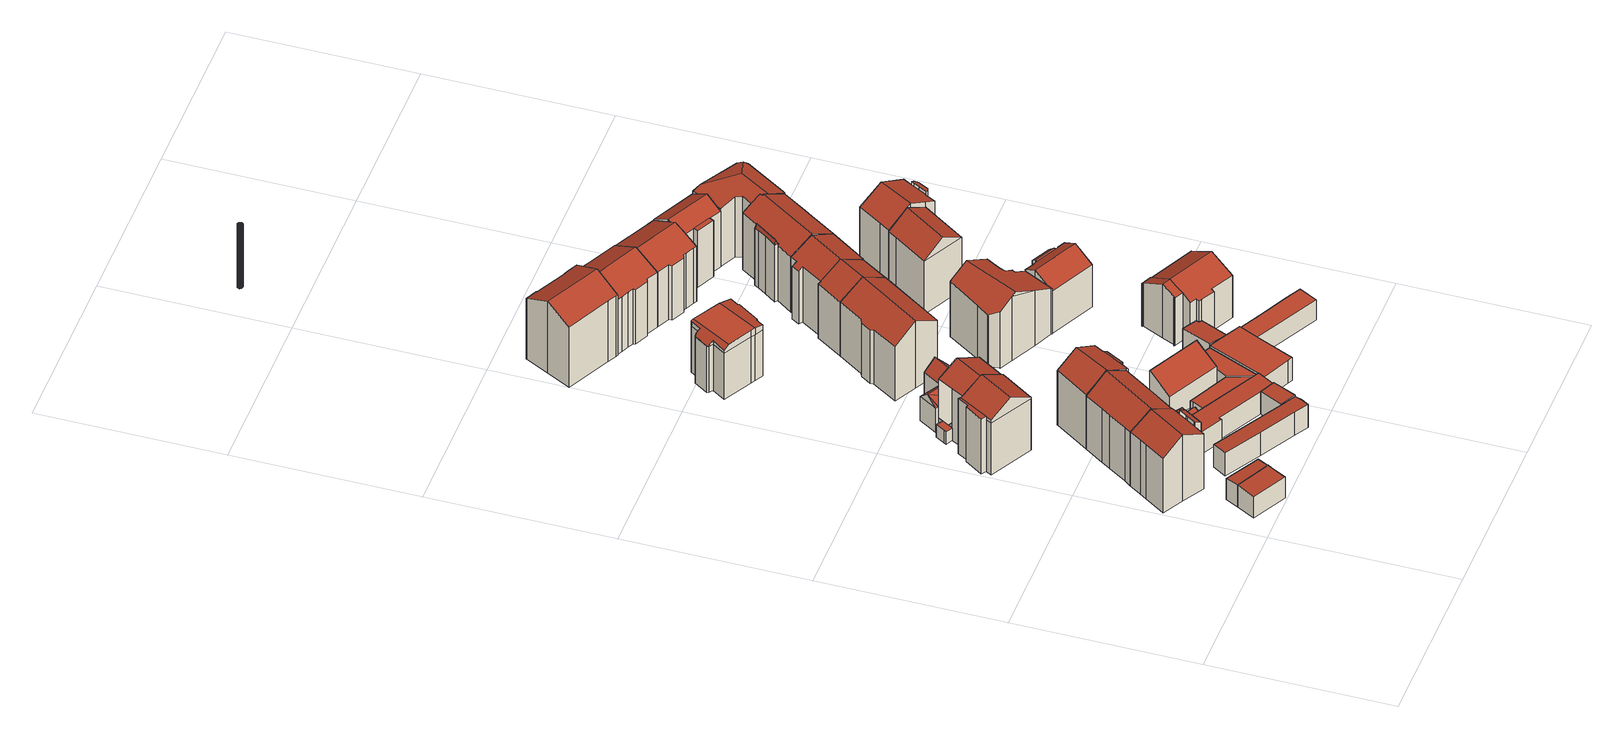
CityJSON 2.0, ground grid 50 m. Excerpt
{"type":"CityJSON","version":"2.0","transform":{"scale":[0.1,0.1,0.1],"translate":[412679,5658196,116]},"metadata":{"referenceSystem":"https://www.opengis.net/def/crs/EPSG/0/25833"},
"CityObjects":{
"building1":{"type":"Building","attributes":{"Dachtyp_tdc":"tdcPolyFlatRoof","Gemeindeschluessel":14612000,"Dachneigung":3.81,"QualitaetDacherkennung":83,"Geometrietyp2DReferenz":"3000","measuredHeight":7.12,"function":"31001_9998","roofType":"2100"},"geometry":[{"type":"Solid","lod":"2","boundaries":[[[[0,1,2,3]],[[1,4,5,2]],[[4,6,7,5]],[[6,8,9,7]],[[8,0,3,9]],[[8,6,4,1,0]],[[3,2,5,7,9]]]],"semantics":{"surfaces":[{"type":"WallSurface"},{"type":"RoofSurface"},{"type":"GroundSurface"}],"values":[[0,0,0,0,0,1,2]]}}]},
"building2":{"type":"Building","attributes":{"Dachtyp_tdc":"tdcPolyFlatRoof","Gemeindeschluessel":14612000,"Dachneigung":2.77,"QualitaetDacherkennung":75,"Geometrietyp2DReferenz":"3000","measuredHeight":6.97,"function":"31001_9998","roofType":"2100"},"geometry":[{"type":"Solid","lod":"2","boundaries":[[[[10,11,12,2]],[[11,13,14,12]],[[13,15,5,14]],[[15,10,2,5]],[[15,13,11,10]],[[2,12,14,5]]]],"semantics":{"surfaces":[{"type":"WallSurface"},{"type":"RoofSurface"},{"type":"GroundSurface"}],"values":[[0,0,0,0,1,2]]}}]},
"building3":{"type":"Building","attributes":{"Gemeindeschluessel":14612000,"Geometrietyp2DReferenz":"3000","function":"31001_9998","roofType":"9999"},"children":["building3-1","building3-2"]},
"building3-1":{"type":"BuildingPart","attributes":{"Dachtyp_tdc":"tdcGableRoof","Dachneigung":31.18,"QualitaetDacherkennung":73,"Geometrietyp2DReferenz":"3000","measuredHeight":21.24,"roofType":"3100"},"parents":["building3"],"geometry":[{"type":"MultiSurface","lod":"2","boundaries":[[[16,17,18,19]],[[17,20,21,18]],[[20,22,23,21]],[[22,24,25,23]],[[24,26,27,25]],[[28,29,30,31]],[[29,32,33,30]],[[32,34,35,33]],[[34,36,37,35]],[[36,16,19,37]],[[32,29,28,26,24,22,20]],[[20,17,16,36,34,32]],[[19,18,21,23,25,27,31,30,33,35,37]]],"semantics":{"surfaces":[{"type":"WallSurface"},{"type":"RoofSurface"},{"type":"GroundSurface"}],"values":[0,0,0,0,0,0,0,0,0,0,1,1,2]}}]},
"building3-2":{"type":"BuildingPart","attributes":{"Dachtyp_tdc":"tdcPolyFlatRoof","Dachneigung":25.65,"QualitaetDacherkennung":55,"Geometrietyp2DReferenz":"3000","measuredHeight":18.96,"roofType":"2100"},"parents":["building3"],"geometry":[{"type":"MultiSurface","lod":"2","boundaries":[[[38,39,40,27]],[[39,41,42,40]],[[41,43,44,42]],[[43,45,46,44]],[[45,47,28,31,46]],[[38,27,26]],[[47,45,43,41,39,38]],[[40,42,44,46,31,27]]],"semantics":{"surfaces":[{"type":"WallSurface"},{"type":"RoofSurface"},{"type":"GroundSurface"}],"values":[0,0,0,0,0,0,1,2]}}]},
"building4":{"type":"Building","attributes":{"Dachtyp_tdc":"tdcPolyFlatRoof","Gemeindeschluessel":14612000,"Dachneigung":0,"QualitaetDacherkennung":33,"Geometrietyp2DReferenz":"3000","measuredHeight":17.82,"function":"31001_9998","roofType":"1000"},"geometry":[{"type":"Solid","lod":"2","boundaries":[[[[48,49,25,27]],[[49,50,51,25]],[[50,52,40,51]],[[52,48,27,40]],[[52,50,49,48]],[[27,25,51,40]]]],"semantics":{"surfaces":[{"type":"WallSurface"},{"type":"RoofSurface"},{"type":"GroundSurface"}],"values":[[0,0,0,0,1,2]]}}]},
"building5":{"type":"Building","attributes":{"Dachtyp_tdc":"tdcGableRoof","Gemeindeschluessel":14612000,"Dachneigung":30.95,"QualitaetDacherkennung":72,"Geometrietyp2DReferenz":"3000","measuredHeight":21.29,"function":"31001_9998","roofType":"3100"},"geometry":[{"type":"Solid","lod":"2","boundaries":[[[[53,54,23,55]],[[54,56,57,23]],[[56,58,18,57]],[[58,59,60,18]],[[59,61,62,60]],[[61,63,64,62]],[[63,65,66,64]],[[65,67,68,66]],[[67,69,70,68]],[[69,71,72,70]],[[71,73,74,72]],[[73,53,55,74]],[[69,67,65,63,61,59,58,56]],[[56,54,53,73,71,69]],[[55,23,57,18,60,62,64,66,68,70,72,74]]]],"semantics":{"surfaces":[{"type":"WallSurface"},{"type":"RoofSurface"},{"type":"GroundSurface"}],"values":[[0,0,0,0,0,0,0,0,0,0,0,0,1,1,2]]}}]},
"building6":{"type":"Building","attributes":{"Gemeindeschluessel":14612000,"Geometrietyp2DReferenz":"3000","function":"31001_9998","roofType":"9999"},"children":["building6-1","building6-2"]},
"building6-1":{"type":"BuildingPart","attributes":{"Dachtyp_tdc":"tdcGableRoof","Dachneigung":30.55,"QualitaetDacherkennung":72,"Geometrietyp2DReferenz":"3000","measuredHeight":20.96,"roofType":"3100"},"parents":["building6"],"geometry":[{"type":"MultiSurface","lod":"2","boundaries":[[[75,76,77,78]],[[79,80,81,76,75]],[[82,80,79]],[[83,84,85,86,87,88]],[[75,78,85,84]],[[89,90,87,86]],[[90,82,88,87]],[[82,79,83,88]],[[82,91,81,80]],[[77,76,81,91,92,93]],[[89,93,92,90]],[[90,92,91,82]],[[79,75,84,83]]],"semantics":{"surfaces":[{"type":"WallSurface"},{"type":"GroundSurface"},{"type":"RoofSurface"}],"values":[0,0,0,1,0,0,0,0,2,2,0,0,0]}}]},
"building6-2":{"type":"BuildingPart","attributes":{"Dachtyp_tdc":"tdcPolyFlatRoof","Dachneigung":2.74,"QualitaetDacherkennung":34,"Geometrietyp2DReferenz":"3000","measuredHeight":17.65,"roofType":"2100"},"parents":["building6"],"geometry":[{"type":"MultiSurface","lod":"2","boundaries":[[[94,95,96,85,78,77]],[[95,97,98,96]],[[97,99,100,98]],[[99,101,102,100]],[[101,103,93,89,86,102]],[[103,101,99,97,95,94]],[[85,96,98,100,102,86]]],"semantics":{"surfaces":[{"type":"WallSurface"},{"type":"RoofSurface"},{"type":"GroundSurface"}],"values":[0,0,0,0,0,1,2]}}]},
"building7":{"type":"Building","attributes":{"Dachtyp_tdc":"tdcPolyFlatRoof","Gemeindeschluessel":14612000,"Dachneigung":46.85,"QualitaetDacherkennung":75,"Geometrietyp2DReferenz":"3000","measuredHeight":7.08,"function":"31001_9998","roofType":"2100"},"geometry":[{"type":"Solid","lod":"2","boundaries":[[[[104,105,106,107]],[[105,108,109,106]],[[108,110,111,109]],[[110,104,107,111]],[[110,108,105,104]],[[107,106,109,111]]]],"semantics":{"surfaces":[{"type":"WallSurface"},{"type":"RoofSurface"},{"type":"GroundSurface"}],"values":[[0,0,0,0,1,2]]}}]},
"building8":{"type":"Building","attributes":{"Dachtyp_tdc":"tdcPolyFlatRoof","Gemeindeschluessel":14612000,"Dachneigung":2.74,"QualitaetDacherkennung":76,"Geometrietyp2DReferenz":"3000","measuredHeight":7.4,"function":"31001_9998","roofType":"2100"},"geometry":[{"type":"Solid","lod":"2","boundaries":[[[[112,113,114,115]],[[113,116,117,114]],[[116,118,119,117]],[[118,120,121,119]],[[120,122,123,121]],[[122,124,125,123]],[[124,126,127,125]],[[126,112,115,127]],[[126,124,122,120,118,116,113,112]],[[115,114,117,119,121,123,125,127]]]],"semantics":{"surfaces":[{"type":"WallSurface"},{"type":"RoofSurface"},{"type":"GroundSurface"}],"values":[[0,0,0,0,0,0,0,0,1,2]]}}]},
"building9":{"type":"Building","attributes":{"Gemeindeschluessel":14612000,"Geometrietyp2DReferenz":"3000","function":"31001_9998","roofType":"9999"},"children":["building9-1","building9-2"]},
"building9-1":{"type":"BuildingPart","attributes":{"Dachtyp_tdc":"tdcPolyFlatRoof","Dachneigung":0,"QualitaetDacherkennung":42,"Geometrietyp2DReferenz":"3000","measuredHeight":3.95,"roofType":"1000"},"parents":["building9"],"geometry":[{"type":"MultiSurface","lod":"2","boundaries":[[[128,129,130,131]],[[129,132,133,130]],[[132,134,135,133]],[[134,136,137,135]],[[136,138,139,137]],[[140,128,131,141]],[[140,138,136,134,132,129,128]],[[131,130,133,135,137,139,141]]],"semantics":{"surfaces":[{"type":"WallSurface"},{"type":"RoofSurface"},{"type":"GroundSurface"}],"values":[0,0,0,0,0,0,1,2]}}]},
"building9-2":{"type":"BuildingPart","attributes":{"Dachtyp_tdc":"tdcGableRoof","Dachneigung":27.49,"QualitaetDacherkennung":75,"Geometrietyp2DReferenz":"3000","measuredHeight":19.77,"roofType":"3100"},"parents":["building9"],"geometry":[{"type":"MultiSurface","lod":"2","boundaries":[[[142,90,87,143]],[[90,144,131,87]],[[144,145,140,141,131]],[[146,147,148,139,138]],[[147,149,150,148]],[[149,151,152,150]],[[151,153,88,152]],[[153,142,143,88]],[[149,147,146,145,144,90,142]],[[142,153,151,149]],[[143,87,131,141,139,148,150,152,88]]],"semantics":{"surfaces":[{"type":"WallSurface"},{"type":"RoofSurface"},{"type":"GroundSurface"}],"values":[0,0,0,0,0,0,0,0,1,1,2]}}]},
"building10":{"type":"Building","attributes":{"Dachtyp_tdc":"tdcGableRoof","Gemeindeschluessel":14612000,"Dachneigung":26.68,"QualitaetDacherkennung":18,"Geometrietyp2DReferenz":"3000","measuredHeight":5.26,"function":"31001_9998","roofType":"3100"},"geometry":[{"type":"Solid","lod":"2","boundaries":[[[[154,155,156,157]],[[155,158,159,156]],[[158,160,161,159]],[[160,154,157,161]],[[158,155,162]],[[154,160,163]],[[155,154,163,162]],[[160,158,162,163]],[[157,156,159,161]]]],"semantics":{"surfaces":[{"type":"WallSurface"},{"type":"RoofSurface"},{"type":"GroundSurface"}],"values":[[0,0,0,0,0,0,1,1,2]]}}]},
"building11":{"type":"Building","attributes":{"Gemeindeschluessel":14612000,"Geometrietyp2DReferenz":"3000","function":"31001_9998","roofType":"9999"},"children":["building11-1","building11-2"]},
"building11-1":{"type":"BuildingPart","attributes":{"Dachtyp_tdc":"tdcGableRoof","Dachneigung":27.12,"QualitaetDacherkennung":81,"Geometrietyp2DReferenz":"3000","measuredHeight":20.99,"roofType":"3100"},"parents":["building11"],"geometry":[{"type":"MultiSurface","lod":"2","boundaries":[[[164,165,166,167]],[[165,168,169,166]],[[168,170,171,169]],[[170,172,173,171]],[[172,174,175,173]],[[174,176,177,175]],[[176,178,179,177]],[[178,180,181,179]],[[180,182,183,181]],[[182,184,185,183]],[[184,186,184,185]],[[180,178,176,174,172]],[[172,170,168,165,164,187,188,186,184,182,180]],[[189,167,166,169,171,173,175,177,179,181,183,185]]],"semantics":{"surfaces":[{"type":"WallSurface"},{"type":"RoofSurface"},{"type":"GroundSurface"}],"values":[0,0,0,0,0,0,0,0,0,0,0,1,1,2]}}]},
"building11-2":{"type":"BuildingPart","attributes":{"Dachtyp_tdc":"tdcPolyFlatRoof","Dachneigung":27.21,"QualitaetDacherkennung":64,"Geometrietyp2DReferenz":"3000","measuredHeight":17.57,"roofType":"2100"},"parents":["building11"],"geometry":[{"type":"MultiSurface","lod":"2","boundaries":[[[184,190,191,185]],[[190,192,193,191]],[[192,194,195,193]],[[194,164,167,195]],[[188,196,164,194,192,190,184]],[[191,193,195,167,189,185]]],"semantics":{"surfaces":[{"type":"WallSurface"},{"type":"RoofSurface"},{"type":"GroundSurface"}],"values":[0,0,0,0,1,2]}}]},
"building12":{"type":"Building","attributes":{"Dachtyp_tdc":"tdcPolyFlatRoof","Gemeindeschluessel":14612000,"Dachneigung":6.48,"QualitaetDacherkennung":71,"Geometrietyp2DReferenz":"3000","measuredHeight":7.68,"function":"31001_9998","roofType":"2100"},"geometry":[{"type":"Solid","lod":"2","boundaries":[[[[197,198,199,200]],[[198,201,107,199]],[[201,202,111,107]],[[202,203,204,111]],[[203,205,206,204]],[[205,207,208,206]],[[207,209,210,208]],[[209,211,212,210]],[[211,213,214,212]],[[213,197,200,214]],[[213,211,209,207,205,203,202,201,198,197]],[[200,199,107,111,204,206,208,210,212,214]]]],"semantics":{"surfaces":[{"type":"WallSurface"},{"type":"RoofSurface"},{"type":"GroundSurface"}],"values":[[0,0,0,0,0,0,0,0,0,0,1,2]]}}]},
"building13":{"type":"Building","attributes":{"Dachtyp_tdc":"tdcFreeFormRoof","Gemeindeschluessel":14612000,"Dachneigung":42.82,"QualitaetDacherkennung":35,"Geometrietyp2DReferenz":"3000","measuredHeight":10.41,"function":"31001_9998","roofType":"5000"},"geometry":[{"type":"Solid","lod":"2","boundaries":[[[[215,216,217,218]],[[216,219,220,217]],[[219,221,222,220]],[[221,223,224,222]],[[223,215,218,224]],[[225,221,226]],[[225,223,221]],[[223,225,215]],[[226,221,219]],[[225,226,219,216]],[[225,216,215]],[[218,217,220,222,224]]]],"semantics":{"surfaces":[{"type":"WallSurface"},{"type":"RoofSurface"},{"type":"GroundSurface"}],"values":[[0,0,0,0,0,1,1,1,0,1,0,2]]}}]},
"building14":{"type":"Building","attributes":{"Dachtyp_tdc":"tdcPolyFlatRoof","Gemeindeschluessel":14612000,"Dachneigung":3.63,"QualitaetDacherkennung":85,"Geometrietyp2DReferenz":"3000","measuredHeight":7.56,"function":"31001_9998","roofType":"2100"},"geometry":[{"type":"Solid","lod":"2","boundaries":[[[[227,228,212,214]],[[228,229,123,212]],[[229,230,121,123]],[[230,227,214,121]],[[230,229,228,227]],[[214,212,123,121]]]],"semantics":{"surfaces":[{"type":"WallSurface"},{"type":"RoofSurface"},{"type":"GroundSurface"}],"values":[[0,0,0,0,1,2]]}}]},
"building15":{"type":"Building","attributes":{"Dachtyp_tdc":"tdcPolyFlatRoof","Gemeindeschluessel":14612000,"Dachneigung":0,"QualitaetDacherkennung":10,"Geometrietyp2DReferenz":"3000","measuredHeight":6.53,"function":"31001_9998","roofType":"1000"},"geometry":[{"type":"Solid","lod":"2","boundaries":[[[[231,232,161,157]],[[232,233,234,161]],[[233,235,236,234]],[[235,237,238,236]],[[237,231,157,238]],[[237,235,233,232,231]],[[157,161,234,236,238]]]],"semantics":{"surfaces":[{"type":"WallSurface"},{"type":"RoofSurface"},{"type":"GroundSurface"}],"values":[[0,0,0,0,0,1,2]]}}]},
"building16":{"type":"Building","attributes":{"Dachtyp_tdc":"tdcGableRoof","Gemeindeschluessel":14612000,"Dachneigung":48.47,"QualitaetDacherkennung":58,"Geometrietyp2DReferenz":"3000","measuredHeight":10.29,"function":"31001_9998","roofType":"3100"},"geometry":[{"type":"Solid","lod":"2","boundaries":[[[[239,240,241,242]],[[240,243,244,241]],[[243,245,246,244]],[[245,247,248,246]],[[247,249,250,248]],[[249,251,252,250]],[[251,239,242,252]],[[247,245,243,240,239]],[[239,251,249,247]],[[242,241,244,246,248,250,252]]]],"semantics":{"surfaces":[{"type":"WallSurface"},{"type":"RoofSurface"},{"type":"GroundSurface"}],"values":[[0,0,0,0,0,0,0,1,1,2]]}}]},
"building17":{"type":"Building","attributes":{"Dachtyp_tdc":"tdcPolyFlatRoof","Gemeindeschluessel":14612000,"Dachneigung":30.74,"QualitaetDacherkennung":47,"Geometrietyp2DReferenz":"3000","measuredHeight":11.88,"function":"31001_9998","roofType":"2100"},"geometry":[{"type":"Solid","lod":"2","boundaries":[[[[253,254,255,256]],[[254,257,258,255]],[[257,259,260,258]],[[259,261,262,260]],[[261,253,256,262]],[[261,259,257,254,253]],[[256,255,258,260,262]]]],"semantics":{"surfaces":[{"type":"WallSurface"},{"type":"RoofSurface"},{"type":"GroundSurface"}],"values":[[0,0,0,0,0,1,2]]}}]},
"building18":{"type":"Building","attributes":{"Dachtyp_tdc":"tdcPolyFlatRoof","Gemeindeschluessel":14612000,"Dachneigung":0,"QualitaetDacherkennung":12,"Geometrietyp2DReferenz":"3000","measuredHeight":6.58,"function":"31001_9998","roofType":"1000"},"geometry":[{"type":"Solid","lod":"2","boundaries":[[[[263,264,265,266]],[[264,267,268,265]],[[267,269,270,268]],[[269,271,272,270]],[[271,263,266,272]],[[271,269,267,264,263]],[[266,265,268,270,272]]]],"semantics":{"surfaces":[{"type":"WallSurface"},{"type":"RoofSurface"},{"type":"GroundSurface"}],"values":[[0,0,0,0,0,1,2]]}}]},
"building19":{"type":"Building","attributes":{"Dachtyp_tdc":"tdcFreeFormRoof","Gemeindeschluessel":14612000,"Dachneigung":0.216,"QualitaetDacherkennung":54,"Geometrietyp2DReferenz":"3000","measuredHeight":16.86,"function":"31001_9998","roofType":"5000"},"geometry":[{"type":"Solid","lod":"2","boundaries":[[[[273,274,275,276]],[[274,277,278,275]],[[277,279,280,278]],[[279,281,282,280]],[[283,284,285,286]],[[284,287,288,285]],[[287,289,290,288]],[[289,291,292,290]],[[291,293,294,292]],[[293,295,296,294]],[[295,297,298,296]],[[297,299,300,298]],[[299,301,302,300]],[[301,303,304,302]],[[303,305,306,304]],[[305,273,276,306]],[[307,308,309,310,311,312,313,314]],[[315,316,317,318,274,319,320,321,322,323]],[[322,324,312,311,323]],[[299,312,324,301]],[[301,324,322,321,303]],[[283,323,311,284]],[[325,315,323,283]],[[303,321,320,305]],[[305,320,319,273]],[[273,319,274]],[[274,318,277]],[[277,318,317,279]],[[281,325,326,282]],[[325,283,286,326]],[[279,317,316,281]],[[281,316,315,325]],[[295,314,313,297]],[[293,307,314,295]],[[297,313,312,299]],[[284,311,310,287]],[[287,310,309,289]],[[289,309,308,291]],[[291,308,307,293]],[[276,275,278,280,282,326,286,285,288,290,292,294,296,298,300,302,304,306]]]],"semantics":{"surfaces":[{"type":"WallSurface"},{"type":"RoofSurface"},{"type":"GroundSurface"}],"values":[[0,0,0,0,0,0,0,0,0,0,0,0,0,0,0,0,1,1,1,0,0,0,0,0,0,0,0,0,0,0,0,0,0,0,0,0,0,0,0,2]]}}]},
"building20":{"type":"Building","attributes":{"Dachtyp_tdc":"tdcPolyFlatRoof","Gemeindeschluessel":14612000,"Dachneigung":0,"QualitaetDacherkennung":79,"Geometrietyp2DReferenz":"3000","measuredHeight":7.33,"function":"31001_9998","roofType":"1000"},"geometry":[{"type":"Solid","lod":"2","boundaries":[[[[327,328,329,330]],[[328,331,332,329]],[[331,333,272,332]],[[333,334,270,272]],[[334,335,336,270]],[[335,337,338,336]],[[337,339,340,338]],[[339,327,330,340]],[[339,337,335,334,333,331,328,327]],[[330,329,332,272,270,336,338,340]]]],"semantics":{"surfaces":[{"type":"WallSurface"},{"type":"RoofSurface"},{"type":"GroundSurface"}],"values":[[0,0,0,0,0,0,0,0,1,2]]}}]},
"building21":{"type":"Building","attributes":{"Dachtyp_tdc":"tdcGableRoof","Gemeindeschluessel":14612000,"Dachneigung":31.05,"QualitaetDacherkennung":76,"Geometrietyp2DReferenz":"3000","measuredHeight":21.56,"function":"31001_9998","roofType":"3100"},"geometry":[{"type":"Solid","lod":"2","boundaries":[[[[341,342,343,344]],[[342,345,346,343]],[[345,347,348,346]],[[347,349,350,348]],[[349,351,352,350]],[[351,353,354,352]],[[353,355,356,354]],[[355,357,358,356]],[[357,359,360,358]],[[359,361,362,360]],[[361,341,344,362]],[[357,355,353,351,349,347,345,342]],[[342,341,361,359,357]],[[344,343,346,348,350,352,354,356,358,360,362]]]],"semantics":{"surfaces":[{"type":"WallSurface"},{"type":"RoofSurface"},{"type":"GroundSurface"}],"values":[[0,0,0,0,0,0,0,0,0,0,0,1,1,2]]}}]},
"building22":{"type":"Building","attributes":{"Dachtyp_tdc":"tdcGableRoof","Gemeindeschluessel":14612000,"Dachneigung":25.5,"QualitaetDacherkennung":67,"Geometrietyp2DReferenz":"3000","measuredHeight":22.96,"function":"31001_9998","roofType":"3100"},"geometry":[{"type":"Solid","lod":"2","boundaries":[[[[363,364,365,366]],[[364,367,368,365]],[[367,369,370,368]],[[369,371,372,370]],[[371,373,374,372]],[[373,375,376,374]],[[375,377,378,376]],[[377,379,380,378]],[[379,381,382,380]],[[381,383,384,382]],[[383,385,386,384]],[[385,387,388,386]],[[387,389,390,388]],[[389,391,392,390]],[[391,363,366,392]],[[387,385,383,381,379,377]],[[377,375,373,371,369,367,364,363,391,389,387]],[[366,365,368,370,372,374,376,378,380,382,384,386,388,390,392]]]],"semantics":{"surfaces":[{"type":"WallSurface"},{"type":"RoofSurface"},{"type":"GroundSurface"}],"values":[[0,0,0,0,0,0,0,0,0,0,0,0,0,0,0,1,1,2]]}}]},
"building23":{"type":"Building","attributes":{"Dachtyp_tdc":"tdcPolyFlatRoof","Gemeindeschluessel":14612000,"Dachneigung":7,"QualitaetDacherkennung":64,"Geometrietyp2DReferenz":"3000","measuredHeight":7.24,"function":"31001_9998","roofType":"2100"},"geometry":[{"type":"Solid","lod":"2","boundaries":[[[[393,394,395,396]],[[394,397,398,395]],[[397,399,400,398]],[[399,401,402,400]],[[401,403,404,402]],[[403,405,406,404]],[[405,393,396,406]],[[405,403,401,399,397,394,393]],[[396,395,398,400,402,404,406]]]],"semantics":{"surfaces":[{"type":"WallSurface"},{"type":"RoofSurface"},{"type":"GroundSurface"}],"values":[[0,0,0,0,0,0,0,1,2]]}}]},
"building24":{"type":"Building","attributes":{"Dachtyp_tdc":"tdcFreeFormRoof","Gemeindeschluessel":14612000,"Dachneigung":28.02,"QualitaetDacherkennung":23,"Geometrietyp2DReferenz":"3000","measuredHeight":21.29,"function":"31001_9998","roofType":"5000"},"geometry":[{"type":"Solid","lod":"2","boundaries":[[[[407,408,409,410]],[[408,411,412,409]],[[411,413,414,412]],[[413,415,416,414]],[[415,417,418,416]],[[417,419,420,418]],[[419,421,422,420]],[[421,423,424,422]],[[423,425,426,424]],[[425,427,428,426]],[[427,429,430,428]],[[429,431,432,430]],[[431,433,434,432]],[[433,435,436,434]],[[435,437,438,436]],[[437,439,440,438]],[[439,407,410,440]],[[441,442,417,415,413,411,408,407,439,437,435]],[[441,433,431,429,427,425,423,421,419,442]],[[419,417,442]],[[435,433,441]],[[410,409,412,414,416,418,420,422,424,426,428,430,432,434,436,438,440]]]],"semantics":{"surfaces":[{"type":"WallSurface"},{"type":"RoofSurface"},{"type":"GroundSurface"}],"values":[[0,0,0,0,0,0,0,0,0,0,0,0,0,0,0,0,0,1,1,0,0,2]]}}]},
"building25":{"type":"Building","attributes":{"Dachtyp_tdc":"tdcFreeFormRoof","Gemeindeschluessel":14612000,"Dachneigung":29.79,"QualitaetDacherkennung":74,"Geometrietyp2DReferenz":"3000","measuredHeight":21.38,"function":"31001_9998","roofType":"5000"},"geometry":[{"type":"Solid","lod":"2","boundaries":[[[[443,359,360,444]],[[359,445,356,360]],[[445,446,447,356]],[[446,448,449,447]],[[448,450,451,449]],[[450,452,453,451]],[[452,443,444,453]],[[359,443,452,450,454,455]],[[455,454,448,446,445]],[[450,448,454]],[[445,359,455]],[[444,360,356,447,449,451,453]]]],"semantics":{"surfaces":[{"type":"WallSurface"},{"type":"RoofSurface"},{"type":"GroundSurface"}],"values":[[0,0,0,0,0,0,0,1,1,0,0,2]]}}]},
"building26":{"type":"Building","attributes":{"Dachtyp_tdc":"tdcGableRoof","Gemeindeschluessel":14612000,"Dachneigung":26.88,"QualitaetDacherkennung":60,"Geometrietyp2DReferenz":"3000","measuredHeight":21.3,"function":"31001_9998","roofType":"3100"},"geometry":[{"type":"Solid","lod":"2","boundaries":[[[[456,457,458,459]],[[457,460,461,458]],[[460,462,463,461]],[[462,464,465,463]],[[464,466,467,465]],[[466,468,469,467]],[[468,470,471,469]],[[470,472,473,471]],[[472,474,475,473]],[[474,476,477,475]],[[476,478,479,477]],[[478,480,481,479]],[[480,482,483,481]],[[482,456,459,483]],[[478,476,474,472,470,468]],[[468,466,464,462,460,457,456,482,480,478]],[[459,458,461,463,465,467,469,471,473,475,477,479,481,483]]]],"semantics":{"surfaces":[{"type":"WallSurface"},{"type":"RoofSurface"},{"type":"GroundSurface"}],"values":[[0,0,0,0,0,0,0,0,0,0,0,0,0,0,1,1,2]]}}]},
"building27":{"type":"Building","attributes":{"Dachtyp_tdc":"tdcPolyFlatRoof","Gemeindeschluessel":14612000,"Dachneigung":0,"QualitaetDacherkennung":48,"Geometrietyp2DReferenz":"3000","measuredHeight":6.42,"function":"31001_9998","roofType":"1000"},"geometry":[{"type":"Solid","lod":"2","boundaries":[[[[484,485,486,487]],[[485,488,489,486]],[[488,490,491,489]],[[490,492,493,491]],[[492,494,495,493]],[[494,484,487,495]],[[494,492,490,488,485,484]],[[487,486,489,491,493,495]]]],"semantics":{"surfaces":[{"type":"WallSurface"},{"type":"RoofSurface"},{"type":"GroundSurface"}],"values":[[0,0,0,0,0,0,1,2]]}}]},
"building28":{"type":"Building","attributes":{"Gemeindeschluessel":14612000,"Geometrietyp2DReferenz":"3000","function":"31001_9998","roofType":"9999"},"children":["building28-1","building28-2"]},
"building28-1":{"type":"BuildingPart","attributes":{"Dachtyp_tdc":"tdcGableRoof","Dachneigung":28.61,"QualitaetDacherkennung":79,"Geometrietyp2DReferenz":"3000","measuredHeight":17.32,"roofType":"3100"},"parents":["building28"],"geometry":[{"type":"MultiSurface","lod":"2","boundaries":[[[496,497,404,498]],[[497,499,402,404]],[[499,500,400,402]],[[500,501,398,400]],[[501,502,503,398]],[[504,505,506,507]],[[505,508,509,506]],[[508,510,511,509]],[[510,512,513,511]],[[512,496,498,513]],[[508,505,504,514,515]],[[515,516,502,501,500,499,497,496,512,510,508]],[[498,404,402,400,398,503,517,518,507,506,509,511,513]]],"semantics":{"surfaces":[{"type":"WallSurface"},{"type":"RoofSurface"},{"type":"GroundSurface"}],"values":[0,0,0,0,0,0,0,0,0,0,1,1,2]}}]},
"building28-2":{"type":"BuildingPart","attributes":{"Dachtyp_tdc":"tdcFreeFormRoof","Dachneigung":28.63,"QualitaetDacherkennung":61,"Geometrietyp2DReferenz":"3000","measuredHeight":17.27,"roofType":"5000"},"parents":["building28"],"geometry":[{"type":"MultiSurface","lod":"2","boundaries":[[[519,520,521,522]],[[520,523,524,521]],[[523,525,526,524]],[[525,527,504,507,526]],[[528,529,530,503,502]],[[529,531,532,530]],[[531,533,534,532]],[[533,535,536,534]],[[535,537,538,536]],[[537,539,540,538]],[[539,541,542,540]],[[541,519,522,542]],[[537,535,533,531,529,528,516,543,544]],[[544,514,527,525,523,520,519,541,539,537]],[[522,521,524,526,507,518,517,503,530,532,534,536,538,540,542]]],"semantics":{"surfaces":[{"type":"WallSurface"},{"type":"RoofSurface"},{"type":"GroundSurface"}],"values":[0,0,0,0,0,0,0,0,0,0,0,0,1,1,2]}}]},
"building29":{"type":"Building","attributes":{"Dachtyp_tdc":"tdcGableRoof","Gemeindeschluessel":14612000,"Dachneigung":25.88,"QualitaetDacherkennung":81,"Geometrietyp2DReferenz":"3000","measuredHeight":20.86,"function":"31001_9998","roofType":"3100"},"geometry":[{"type":"Solid","lod":"2","boundaries":[[[[545,546,547,548]],[[546,549,550,547]],[[549,551,552,550]],[[551,553,554,552]],[[553,555,556,554]],[[555,557,451,556]],[[557,558,559,451]],[[558,560,449,559]],[[560,561,562,449]],[[561,545,548,562]],[[558,557,555,553]],[[553,551,549,546,545,561,560,558]],[[548,547,550,552,554,556,451,559,449,562]]]],"semantics":{"surfaces":[{"type":"WallSurface"},{"type":"RoofSurface"},{"type":"GroundSurface"}],"values":[[0,0,0,0,0,0,0,0,0,0,1,1,2]]}}]},
"building30":{"type":"Building","attributes":{"Gemeindeschluessel":14612000,"Geometrietyp2DReferenz":"3000","function":"31001_9998","roofType":"9999"},"children":["building30-1","building30-2"]},
"building30-1":{"type":"BuildingPart","attributes":{"Dachtyp_tdc":"tdcGableRoof","Dachneigung":28.07,"QualitaetDacherkennung":68,"Geometrietyp2DReferenz":"3000","measuredHeight":16.63,"roofType":"3100"},"parents":["building30"],"geometry":[{"type":"MultiSurface","lod":"2","boundaries":[[[563,564,565,566]],[[564,567,568,565]],[[567,569,570,568]],[[569,571,572,573,570]],[[574,575,576,577,578]],[[575,579,580,576]],[[579,581,582,580]],[[581,583,584,582]],[[583,563,566,584]],[[579,575,574,585,571,569,567,564]],[[564,563,583,581,579]],[[566,565,568,570,573,586,577,576,580,582,584]]],"semantics":{"surfaces":[{"type":"WallSurface"},{"type":"RoofSurface"},{"type":"GroundSurface"}],"values":[0,0,0,0,0,0,0,0,0,1,1,2]}}]},
"building30-2":{"type":"BuildingPart","attributes":{"Dachtyp_tdc":"tdcGableRoof","Dachneigung":30.66,"QualitaetDacherkennung":41,"Geometrietyp2DReferenz":"3000","measuredHeight":14.26,"roofType":"3100"},"parents":["building30"],"geometry":[{"type":"MultiSurface","lod":"2","boundaries":[[[572,587,588,573]],[[587,589,590,588]],[[589,591,592,590]],[[591,593,594,592]],[[593,595,596,594]],[[595,597,598,596]],[[597,578,577,598]],[[597,595,593,591]],[[591,589,587,572,599,578,597]],[[573,588,590,592,594,596,598,577,586]]],"semantics":{"surfaces":[{"type":"WallSurface"},{"type":"RoofSurface"},{"type":"GroundSurface"}],"values":[0,0,0,0,0,0,0,1,1,2]}}]},
"building31":{"type":"Building","attributes":{"Dachtyp_tdc":"tdcGableRoof","Gemeindeschluessel":14612000,"Dachneigung":27.18,"QualitaetDacherkennung":67,"Geometrietyp2DReferenz":"3000","measuredHeight":21.18,"function":"31001_9998","roofType":"3100"},"geometry":[{"type":"Solid","lod":"2","boundaries":[[[[600,601,602,603]],[[601,604,605,602]],[[604,606,607,605]],[[606,608,609,607]],[[608,610,611,609]],[[610,480,481,611]],[[480,612,613,481]],[[612,614,477,613]],[[614,615,616,477]],[[615,617,618,616]],[[617,619,620,618]],[[619,621,622,620]],[[621,623,624,622]],[[623,625,626,624]],[[625,600,603,626]],[[621,619,617,615,614,612]],[[612,480,610,608,606,604,601,600,625,623,621]],[[603,602,605,607,609,611,481,613,477,616,618,620,622,624,626]]]],"semantics":{"surfaces":[{"type":"WallSurface"},{"type":"RoofSurface"},{"type":"GroundSurface"}],"values":[[0,0,0,0,0,0,0,0,0,0,0,0,0,0,0,1,1,2]]}}]},
"building32":{"type":"Building","attributes":{"Erfassungsdatum_Objekt":"2022-03-29","BodenHoehe":117.36,"gemHoehe":20,"BauwerkHoehe":20,"Breite":1.5,"Gemeindeschluessel":"14612000","Geometrietyp2DReferenz":"3000","measuredHeight":20,"function":"51002_1290"},"geometry":[{"type":"MultiSurface","lod":"2","boundaries":[[[627,628,629]],[[627,629,630]],[[627,630,631]],[[627,631,632]],[[627,632,633]],[[627,633,634]],[[627,634,635]],[[627,635,636]],[[627,636,637]],[[627,637,638]],[[627,638,639]],[[627,639,640]],[[627,640,641]],[[627,641,642]],[[627,642,643]],[[627,643,644]],[[627,644,645]],[[627,645,646]],[[629,628,647]],[[629,647,648]],[[628,627,649]],[[628,649,647]],[[627,646,650]],[[627,650,649]],[[646,645,651]],[[646,651,650]],[[645,644,652]],[[645,652,651]],[[644,643,653]],[[644,653,652]],[[643,642,654]],[[643,654,653]],[[642,641,655]],[[642,655,654]],[[641,640,656]],[[641,656,655]],[[640,639,657]],[[640,657,656]],[[639,638,658]],[[639,658,657]],[[638,637,659]],[[638,659,658]],[[637,636,660]],[[637,660,659]],[[636,635,661]],[[636,661,660]],[[635,634,662]],[[635,662,661]],[[634,633,663]],[[634,663,662]],[[633,632,664]],[[633,664,663]],[[632,631,665]],[[632,665,664]],[[631,630,666]],[[631,666,665]],[[630,629,648]],[[630,648,666]],[[666,648,647]],[[666,647,649]],[[666,649,650]],[[666,650,651]],[[666,651,652]],[[666,652,653]],[[666,653,654]],[[666,654,655]],[[666,655,656]],[[666,656,657]],[[666,657,658]],[[666,658,659]],[[666,659,660]],[[666,660,661]],[[666,661,662]],[[666,662,663]],[[666,663,664]],[[666,664,665]]],"semantics":{"surfaces":[{"type":"RoofSurface"},{"type":"WallSurface"},{"type":"GroundSurface"}],"values":[0,0,0,0,0,0,0,0,0,0,0,0,0,0,0,0,0,0,1,1,1,1,1,1,1,1,1,1,1,1,1,1,1,1,1,1,1,1,1,1,1,1,1,1,1,1,1,1,1,1,1,1,1,1,1,1,1,1,2,2,2,2,2,2,2,2,2,2,2,2,2,2,2,2,2,2]}}]},
"building33":{"type":"Building","attributes":{"Dachtyp_tdc":"tdcGableRoof","Gemeindeschluessel":14612000,"Dachneigung":31.28,"QualitaetDacherkennung":70,"Geometrietyp2DReferenz":"3000","measuredHeight":20.85,"function":"31001_9998","roofType":"3100"},"geometry":[{"type":"Solid","lod":"2","boundaries":[[[[667,668,669,670]],[[668,671,672,669]],[[671,673,674,672]],[[673,675,676,674]],[[675,677,678,676]],[[677,667,670,678]],[[668,667,677,679,680]],[[675,673,681,680,679]],[[671,681,673]],[[668,680,681,671]],[[675,679,677]],[[670,669,672,674,676,678]]]],"semantics":{"surfaces":[{"type":"WallSurface"},{"type":"RoofSurface"},{"type":"GroundSurface"}],"values":[[0,0,0,0,0,0,1,1,0,0,0,2]]}}]},
"building34":{"type":"Building","attributes":{"Gemeindeschluessel":14612000,"Geometrietyp2DReferenz":"3000","function":"31001_9998","roofType":"9999"},"children":["building34-1","building34-2"]},
"building34-1":{"type":"BuildingPart","attributes":{"Dachtyp_tdc":"tdcGableRoof","Dachneigung":26.38,"QualitaetDacherkennung":69,"Geometrietyp2DReferenz":"3000","measuredHeight":21.02,"roofType":"3100"},"parents":["building34"],"geometry":[{"type":"MultiSurface","lod":"2","boundaries":[[[682,683,684,685]],[[683,686,687,684]],[[686,688,689,687]],[[688,690,691,689]],[[690,692,693,691]],[[692,694,695,693]],[[694,696,697,695]],[[696,698,699,697]],[[698,700,701,699]],[[696,694,692,690,688,686]],[[686,683,682,702,703,704,705,706,700,698,696]],[[707,708,709,710,685,684,687,689,691,693,695,697,699,701]],[[704,703,709,708,711]],[[703,702,710,709]],[[702,682,685,710]]],"semantics":{"surfaces":[{"type":"WallSurface"},{"type":"RoofSurface"},{"type":"GroundSurface"}],"values":[0,0,0,0,0,0,0,0,0,1,1,2,0,0,0]}}]},
"building34-2":{"type":"BuildingPart","attributes":{"Dachtyp_tdc":"tdcFreeFormRoof","Dachneigung":66.89,"QualitaetDacherkennung":21,"Geometrietyp2DReferenz":"3000","measuredHeight":19.36,"roofType":"5000"},"parents":["building34"],"geometry":[{"type":"MultiSurface","lod":"2","boundaries":[[[712,713,714,701,700]],[[713,715,716,714]],[[715,717,718,716]],[[717,719,720,718]],[[719,721,722,720]],[[721,711,708,722]],[[721,719,717,715,713,723]],[[713,712,723]],[[712,706,724,711,721,723]],[[701,714,716,718,720,722,708,707]]],"semantics":{"surfaces":[{"type":"WallSurface"},{"type":"RoofSurface"},{"type":"GroundSurface"}],"values":[0,0,0,0,0,0,1,1,1,2]}}]},
"building35":{"type":"Building","attributes":{"Gemeindeschluessel":14612000,"Geometrietyp2DReferenz":"3000","function":"31001_9998","roofType":"9999"},"children":["building35-1","building35-2"]},
"building35-1":{"type":"BuildingPart","attributes":{"Dachtyp_tdc":"tdcPolyFlatRoof","Dachneigung":0,"QualitaetDacherkennung":41,"Geometrietyp2DReferenz":"3000","measuredHeight":18.03,"roofType":"1000"},"parents":["building35"],"geometry":[{"type":"MultiSurface","lod":"2","boundaries":[[[725,726,727,728,729]],[[730,731,732]],[[730,733,734,731]],[[733,725,729,734]],[[733,730,726,725]],[[729,728,731,734]]],"semantics":{"surfaces":[{"type":"WallSurface"},{"type":"RoofSurface"},{"type":"GroundSurface"}],"values":[0,0,0,0,1,2]}}]},
"building35-2":{"type":"BuildingPart","attributes":{"Dachtyp_tdc":"tdcGableRoof","Dachneigung":29.97,"QualitaetDacherkennung":65,"Geometrietyp2DReferenz":"3000","measuredHeight":20.43,"roofType":"3100"},"parents":["building35"],"geometry":[{"type":"MultiSurface","lod":"2","boundaries":[[[727,735,736,728]],[[735,737,738,736]],[[737,739,740,738]],[[739,741,742,740]],[[741,743,744,742]],[[743,745,746,744]],[[745,732,731,746]],[[743,741,739,737]],[[737,735,727,732,745,743]],[[728,736,738,740,742,744,746,731]]],"semantics":{"surfaces":[{"type":"WallSurface"},{"type":"RoofSurface"},{"type":"GroundSurface"}],"values":[0,0,0,0,0,0,0,1,1,2]}}]},
"building36":{"type":"Building","attributes":{"Gemeindeschluessel":14612000,"Geometrietyp2DReferenz":"3000","function":"31001_9998","roofType":"9999"},"children":["building36-1","building36-2"]},
"building36-1":{"type":"BuildingPart","attributes":{"Dachtyp_tdc":"tdcGableRoof","Dachneigung":27.01,"QualitaetDacherkennung":73,"Geometrietyp2DReferenz":"3000","measuredHeight":21.33,"roofType":"3100"},"parents":["building36"],"geometry":[{"type":"MultiSurface","lod":"2","boundaries":[[[747,748,749,750]],[[748,751,752,749]],[[751,753,672,752]],[[753,754,755,672]],[[754,756,669,755]],[[756,757,758,669]],[[757,759,760,758]],[[759,761,762,760]],[[761,763,764,762]],[[763,765,766,764]],[[761,759,757,756,754]],[[754,753,751,748,747,765,763,761]],[[750,749,752,672,755,669,758,760,762,764,766]]],"semantics":{"surfaces":[{"type":"WallSurface"},{"type":"RoofSurface"},{"type":"GroundSurface"}],"values":[0,0,0,0,0,0,0,0,0,0,1,1,2]}}]},
"building36-2":{"type":"BuildingPart","attributes":{"Dachtyp_tdc":"tdcPolyFlatRoof","Dachneigung":19.42,"QualitaetDacherkennung":58,"Geometrietyp2DReferenz":"3000","measuredHeight":18.36,"roofType":"2100"},"parents":["building36"],"geometry":[{"type":"MultiSurface","lod":"2","boundaries":[[[767,768,769,770]],[[768,771,747,750,769]],[[772,773,774,766,765]],[[773,775,776,774]],[[775,767,770,776]],[[775,773,772,771,768,767]],[[770,769,750,766,774,776]]],"semantics":{"surfaces":[{"type":"WallSurface"},{"type":"RoofSurface"},{"type":"GroundSurface"}],"values":[0,0,0,0,0,1,2]}}]},
"building37":{"type":"Building","attributes":{"Dachtyp_tdc":"tdcFreeFormRoof","Gemeindeschluessel":14612000,"Dachneigung":10.15,"QualitaetDacherkennung":30,"Geometrietyp2DReferenz":"3000","measuredHeight":20.38,"function":"31001_9998","roofType":"5000"},"geometry":[{"type":"Solid","lod":"2","boundaries":[[[[777,778,779,780]],[[778,781,782,779]],[[781,783,784,782]],[[783,785,786,784]],[[785,787,689,786]],[[787,788,684,689]],[[788,789,685,684]],[[789,790,710,685]],[[790,791,792,710]],[[791,793,794,792]],[[793,777,780,794]],[[795,796,781,797]],[[789,788,798,795,797,778,777,793,791,790]],[[783,796,795,798,787,785]],[[783,781,796]],[[781,778,797]],[[788,787,798]],[[780,779,782,784,786,689,684,685,710,792,794]]]],"semantics":{"surfaces":[{"type":"WallSurface"},{"type":"RoofSurface"},{"type":"GroundSurface"}],"values":[[0,0,0,0,0,0,0,0,0,0,0,1,1,1,0,0,0,2]]}}]}
},
"vertices":[
[57,54,74],[83,104,78],[83,104,7],[57,54,7],[176,57,78],[176,57,7],[172,48,77],[172,48,7],[151,5,74],[151,5,7],
[83,104,77],[101,139,75],[101,139,7],[193,88,75],[193,88,7],[176,57,77],
[56,345,179],[77,377,179],[77,377,6],[56,345,6],[132,342,218],[132,342,6],[190,307,182],[190,307,6],[182,294,182],[182,294,6],[174,282,182],[174,282,6],[141,232,182],[123,204,182],[123,204,6],[141,232,6],[64,238,218],[64,238,6],[7,270,179],[7,270,6],[43,325,179],[43,325,6],
[174,282,196],[189,272,187],[189,272,6],[184,267,187],[184,267,6],[171,246,187],[171,246,6],[156,222,187],[156,222,6],[141,232,196],
[174,282,185],[182,294,185],[196,284,185],[196,284,6],[189,272,185],
[235,370,178],[190,307,179],[235,370,6],[133,342,219],[133,342,6],[77,377,177],[90,395,177],[90,395,6],[123,445,177],[123,445,6],[139,469,177],[139,469,6],[173,521,176],[173,521,6],[174,522,177],[174,522,6],[233,490,219],[233,490,6],[292,458,179],[292,458,6],[250,394,178],[250,394,6],
[9,711,173],[9,711,182],[18,727,181],[18,727,173],[127,648,173],[127,648,176],[67,680,216],[191,741,173],[127,648,7],[9,711,7],[18,727,7],[65,809,7],[79,801,7],[191,741,7],[65,809,173],[79,801,173],[127,775,216],[79,801,188],[65,809,179],
[18,727,183],[5,735,182],[5,735,7],[37,785,182],[37,785,7],[42,782,183],[42,782,7],[60,812,183],[60,812,7],[65,809,183],
[236,255,77],[209,269,44],[209,269,6],[236,255,6],[235,320,43],[235,320,6],[263,305,77],[263,305,6],
[381,58,80],[285,112,80],[285,112,6],[381,58,6],[185,169,80],[185,169,6],[207,207,78],[207,207,6],[400,97,78],[400,97,6],[441,75,78],[441,75,6],[433,56,79],[433,56,6],[420,35,80],[420,35,6],
[101,842,46],[83,851,46],[83,851,7],[101,842,7],[87,857,46],[87,857,7],[102,883,46],[102,883,7],[119,873,46],[119,873,7],[127,885,46],[127,885,7],[102,841,46],[102,841,7],
[130,774,204],[130,774,7],[101,842,172],[102,841,172],[127,885,172],[178,856,203],[178,856,7],[179,855,204],[179,855,7],[241,819,167],[241,819,7],[191,741,168],
[331,269,42],[301,285,43],[301,285,7],[331,269,7],[319,321,55],[319,321,7],[349,306,55],[349,306,7],[316,315,60],[346,300,60],
[312,482,182],[300,460,181],[300,460,7],[312,482,7],[297,455,181],[297,455,7],[292,458,184],[292,458,7],[236,489,217],[236,489,7],[174,522,179],[174,522,7],[235,614,182],[235,614,7],[237,617,182],[237,617,7],[294,588,217],[294,588,7],[351,559,184],[351,559,7],[337,532,183],[337,532,7],[337,532,184],[311,483,182],[324,506,183],[311,483,7],
[348,526,176],[348,526,7],[322,477,176],[322,477,7],[320,478,178],[320,478,7],[311,483,183],
[308,226,77],[305,218,76],[305,218,6],[308,226,6],[236,255,76],[263,305,82],[301,285,83],[301,285,6],[331,269,83],[331,269,6],[491,185,83],[491,185,6],[483,167,80],[483,167,6],[470,139,77],[470,139,6],[431,160,77],[431,160,6],
[119,890,82],[150,940,82],[150,940,5],[119,890,5],[208,906,82],[208,906,5],[178,856,82],[178,856,5],[127,885,82],[127,885,5],[134,915,109],[193,881,109],
[431,160,79],[470,139,82],[441,75,82],[400,97,79],
[331,269,72],[349,306,72],[352,314,72],[352,314,7],[464,260,72],[464,260,7],[491,185,72],[491,185,7],
[207,839,109],[178,856,80],[178,856,6],[207,839,6],[208,906,80],[208,906,6],[242,960,79],[242,960,6],[271,942,109],[271,942,6],[306,920,63],[306,920,6],[241,819,64],[241,819,6],
[337,362,84],[368,424,126],[368,424,7],[337,362,7],[469,373,126],[469,373,7],[512,351,126],[512,351,7],[481,289,84],[481,289,7],
[464,260,74],[481,289,74],[481,289,8],[464,260,8],[512,351,74],[512,351,8],[553,331,74],[553,331,8],[491,185,74],[491,185,8],
[90,1462,150],[89,1467,150],[89,1467,3],[90,1462,3],[114,1504,150],[114,1504,3],[121,1504,150],[121,1504,3],[131,1497,150],[131,1497,3],[154,1523,150],[230,1480,150],[230,1480,3],[154,1523,3],[262,1462,150],[262,1462,3],[246,1439,150],[246,1439,3],[249,1436,150],[249,1436,3],[208,1376,150],[208,1376,3],[205,1378,150],[205,1378,3],[191,1357,150],[191,1357,3],[168,1369,150],[168,1369,3],[157,1375,150],[157,1375,3],[78,1418,150],[78,1418,3],[102,1454,150],[102,1454,3],[208,1376,164],[249,1436,163],[246,1439,164],[262,1462,163],[230,1480,171],[168,1369,171],[191,1357,166],[205,1378,165],[150,1526,167],[131,1497,166],[121,1504,157],[114,1504,153],[90,1462,153],[102,1454,163],[78,1418,160],[91,1411,171],[154,1523,171],[157,1375,171],[150,1526,150],[150,1526,3],
[573,126,81],[560,132,81],[560,132,8],[573,126,8],[483,167,81],[483,167,8],[491,185,81],[553,331,81],[605,304,81],[605,304,8],[644,284,81],[644,284,8],[621,234,81],[621,234,8],
[324,953,181],[260,987,222],[260,987,7],[324,953,7],[198,1020,180],[198,1020,7],[243,1089,180],[243,1089,7],[242,1098,177],[242,1098,7],[260,1126,177],[260,1126,7],[270,1130,180],[270,1130,7],[316,1199,180],[316,1199,7],[376,1162,222],[376,1162,7],[436,1125,181],[436,1125,7],[436,1123,181],[436,1123,7],
[102,1908,197],[101,1906,198],[101,1906,3],[102,1908,3],[187,1862,199],[187,1862,3],[189,1864,197],[189,1864,3],[199,1859,197],[199,1859,3],[223,1848,197],[223,1848,3],[228,1845,197],[228,1845,3],[191,1781,232],[191,1781,3],[153,1716,197],[153,1716,3],[148,1718,197],[148,1718,3],[124,1730,197],[124,1730,3],[2,1790,196],[2,1790,3],[37,1857,232],[37,1857,3],[69,1920,199],[69,1920,3],[70,1923,197],[70,1923,3],
[553,331,86],[588,411,86],[588,411,14],[553,331,14],[612,400,83],[612,400,14],[632,391,80],[632,391,14],[629,383,80],[629,383,14],[638,379,79],[638,379,14],[605,304,79],[605,304,14],
[569,842,172],[565,834,172],[565,834,9],[569,842,9],[596,818,154],[596,818,9],[554,735,154],[554,735,9],[552,736,155],[552,736,9],[500,761,185],[500,761,9],[429,796,214],[429,796,9],[392,815,188],[392,815,9],[393,816,188],[393,816,9],[387,843,176],[387,843,9],[386,844,175],[386,844,9],[408,878,178],[408,878,9],[467,967,186],[467,967,9],[470,966,188],[470,966,9],[574,908,186],[574,908,9],[549,868,188],[549,868,9],[547,853,185],[547,853,9],[515,941,221],[440,791,221],
[438,1126,180],[438,1126,7],[316,1199,179],[363,1271,180],[363,1271,7],[370,1267,184],[370,1267,7],[484,1196,179],[484,1196,7],[483,1193,179],[483,1193,7],[423,1234,221],[377,1161,221],
[242,1669,178],[205,1687,178],[205,1687,5],[242,1669,5],[203,1693,181],[203,1693,5],[188,1700,180],[188,1700,5],[168,1709,180],[168,1709,5],[153,1716,180],[153,1716,5],[190,1781,218],[190,1781,5],[228,1845,180],[228,1845,5],[241,1838,180],[241,1838,5],[261,1828,180],[261,1828,5],[344,1787,181],[344,1787,5],[313,1722,218],[313,1722,5],[281,1656,181],[281,1656,5],[249,1672,181],[249,1672,5],
[621,234,76],[644,284,76],[644,284,11],[621,234,11],[703,253,76],[703,253,11],[782,214,76],[782,214,11],[828,190,76],[828,190,11],[802,140,76],[802,140,11],
[675,360,145],[638,379,146],[675,360,14],[629,383,146],[632,391,150],[612,400,150],[625,424,165],[625,424,14],[672,522,148],[799,459,149],[799,459,14],[672,522,14],[771,397,187],[771,397,14],[743,335,150],[743,335,14],[679,367,150],[679,367,14],[644,465,184],[642,461,187],[634,443,176],[642,461,14],[643,461,14],
[644,535,150],[646,534,150],[646,534,14],[644,535,14],[648,532,150],[648,532,14],[649,534,149],[649,534,14],[672,522,150],[625,424,166],[601,435,166],[601,435,14],[599,437,166],[599,437,14],[600,438,167],[600,438,14],[602,437,167],[602,437,14],[618,473,186],[618,473,14],[645,531,152],[645,531,14],[643,532,152],[643,532,14],[642,461,186],[643,461,186],
[397,1333,176],[410,1354,176],[410,1354,7],[397,1333,7],[423,1346,183],[423,1346,7],[434,1365,183],[434,1365,7],[492,1331,216],[492,1331,7],[551,1295,182],[551,1295,7],[484,1196,182],[426,1232,216],[426,1232,7],[370,1267,183],[408,1326,183],[408,1326,7],
[554,735,145],[580,787,177],[580,787,10],[554,735,10],[596,818,158],[596,818,10],[623,804,158],[623,804,10],[623,805,158],[623,805,148],[623,805,10],[702,769,157],[723,759,157],[723,759,10],[702,769,10],[702,769,149],[707,726,177],[707,726,10],[680,674,145],[680,674,10],[679,673,144],[679,673,10],[702,768,157],[702,768,10],
[624,806,149],[624,806,10],[638,799,148],[638,799,10],[642,806,153],[642,806,10],[647,816,147],[647,816,10],[698,790,147],[698,790,10],[700,778,153],[700,778,10],[702,768,149],
[392,1601,181],[370,1612,181],[370,1612,5],[392,1601,5],[362,1616,181],[362,1616,5],[353,1613,178],[353,1613,5],[318,1630,178],[318,1630,5],[316,1639,181],[316,1639,5],[312,1720,217],[312,1720,5],[344,1787,179],[434,1742,179],[434,1742,5],[456,1731,179],[456,1731,5],[465,1727,179],[465,1727,5],[432,1660,217],[432,1660,5],[423,1639,206],[423,1639,5],[402,1596,181],[402,1596,5],
[104,2666,214],[103,2668,214],[101,2670,214],[100,2671,214],[97,2672,214],[95,2672,214],[93,2671,214],[91,2670,214],[90,2668,214],[89,2666,214],[89,2663,214],[90,2661,214],[91,2659,214],[93,2658,214],[95,2657,214],[97,2657,214],[100,2658,214],[101,2659,214],[103,2661,214],[104,2663,214],[103,2668,14],[101,2670,14],[104,2666,14],[104,2663,14],[103,2661,14],[101,2659,14],[100,2658,14],[97,2657,14],[95,2657,14],[93,2658,14],[91,2659,14],[90,2661,14],[89,2663,14],[89,2666,14],[90,2668,14],[91,2670,14],[93,2671,14],[95,2672,14],[97,2672,14],[100,2671,14],
[588,1147,179],[603,1170,179],[603,1170,10],[588,1147,10],[718,1113,179],[718,1113,10],[702,1089,179],[702,1089,10],[639,994,179],[639,994,10],[524,1053,179],[524,1053,10],[581,1024,218],[660,1141,218],[718,1113,180],
[598,1498,216],[595,1490,217],[595,1490,8],[598,1498,8],[598,1488,219],[598,1488,8],[653,1453,184],[653,1453,8],[611,1388,184],[611,1388,8],[595,1365,184],[595,1365,8],[551,1295,183],[551,1295,8],[493,1330,219],[493,1330,8],[434,1365,184],[434,1365,8],[464,1408,185],[464,1408,8],[572,1513,201],[548,1526,188],[512,1472,187],[467,1406,187],[466,1407,186],[467,1406,8],[512,1472,8],[548,1526,8],[572,1513,8],[512,1472,185],
[464,1408,190],[456,1414,190],[456,1414,8],[478,1444,192],[478,1444,8],[493,1467,191],[493,1467,8],[501,1479,190],[501,1479,8],[506,1476,202],[506,1476,8],[463,1415,202],[467,1406,181],
[451,1609,187],[458,1622,187],[458,1622,185],[458,1622,7],[451,1609,7],[507,1597,187],[507,1597,7],[507,1597,185],[501,1585,187],[501,1585,7],
[423,1639,185],[423,1639,7],[443,1682,211],[443,1682,7],[465,1727,182],[465,1727,7],[586,1666,182],[586,1666,7],[563,1622,211],[563,1622,7],[541,1580,185],[541,1580,7],
[759,1125,182],[758,1126,182],[758,1126,10],[759,1125,10],[745,1099,181],[745,1099,10],[718,1113,197],[671,1136,223],[671,1136,10],[603,1170,183],[620,1197,184],[620,1197,10],[662,1263,185],[662,1263,10],[726,1230,223],[726,1230,10],[796,1195,184],[796,1195,10],[783,1170,183],[783,1170,10],
[776,1127,189],[765,1123,191],[765,1123,10],[776,1127,10],[759,1125,194],[783,1170,194],[789,1167,191],[789,1167,10],[791,1155,188],[791,1155,10],
[541,1580,192],[586,1666,190],[586,1666,8],[541,1580,8],[722,1599,187],[722,1599,8],[730,1572,186],[730,1572,8],[658,1459,187],[658,1459,8],[653,1453,187],[595,1490,208],[598,1498,208],[572,1513,203],[590,1540,203],[590,1540,8],[586,1558,201],[586,1558,8],[663,1566,211],[727,1584,190],[609,1655,195],[610,1481,211]
]}
